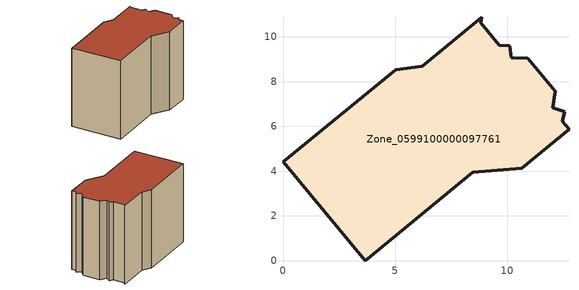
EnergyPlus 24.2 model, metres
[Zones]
Zone_0599100000097761
 floor ground (C_G): 9.65,9.62 10.11,9.59 10.18,9.05 10.92,9.04 12.15,7.56 12.03,6.83 12.56,6.65 12.46,6.23 12.76,5.87 10.64,4.14 8.47,3.94 3.66,0 0,4.41 5.04,8.53 6.21,8.68 8.87,10.87 8.83,10.63 z0
 wall outside (C_F): 6.21,8.68 5.04,8.53 0,4.41 3.66,0 8.47,3.94 10.64,4.14 12.76,5.87 12.46,6.23 12.56,6.65 12.03,6.83 12.15,7.56 10.92,9.04 10.18,9.05 10.11,9.59 9.65,9.62 8.83,10.63 8.87,10.87 6.21,8.68 z0:9.05
 roof outside (C_R): 8.83,10.63 8.87,10.87 6.21,8.68 5.04,8.53 0,4.41 3.66,0 8.47,3.94 10.64,4.14 12.76,5.87 12.46,6.23 12.56,6.65 12.03,6.83 12.15,7.56 10.92,9.04 10.18,9.05 10.11,9.59 9.65,9.62 z9.05
[BUILDING]
Pand.0599100000097761: North Axis=0; Terrain=City; Loads Convergence Tolerance Value=0.04; Temperature Convergence Tolerance Value=0.4; Solar Distribution=FullExterior; Maximum Number of Warmup Days=25; Minimum Number of Warmup Days=1
[Site:Location]
Rotterdam.The.Hague.AP_ZH_NLD Design_Conditions: Latitude=51.96; Longitude=4.45; Time Zone=1; Elevation=-4.5
[SITE:GROUNDTEMPERATURE:BUILDINGSURFACE]
18, 18, 18, 18, 18, 18, 18, 18, 18, 18, 18, 18
[MATERIAL] Thermal Absorptance=0.9; Solar Absorptance=0.7; Visible Absorptance=0.7
Name | Roughness | Thickness | Conductivity | Density | Specific Heat
G.TI.1946 | MediumSmooth | 0.15 | 1 | 540 | 1210
F.TI.1946 | Rough | 0.3 | 0.857143 | 1920 | 840
R.TI.1946 | MediumRough | 0.2 | 0.1 | 1500 | 1000
[CONSTRUCTION]
C_G: G.TI.1946
C_F: F.TI.1946
C_R: R.TI.1946
[ZONE]
Zone_0599100000097761: Type=1; Multiplier=1; Ceiling Height=Autocalculate; Volume=Autocalculate; Floor Area=autocalculate; Part of Total Floor Area=Yes
[ZONEINFILTRATION:DESIGNFLOWRATE]
Infil_Zone_0599100000097761: Zone or ZoneList or Space or SpaceList=Zone_0599100000097761; Schedule=AlwaysOn; Design Flow Rate Calculation Method=Flow/Area; Flow Rate per Floor Area=0.003; Constant Term Coefficient=1; Temperature Term Coefficient=0; Velocity Term Coefficient=0; Velocity Squared Term Coefficient=0
[HVACTEMPLATE:ZONE:IDEALLOADSAIRSYSTEM]
Zone_0599100000097761: Maximum Heating Supply Air Temperature=50; Minimum Cooling Supply Air Temperature=13; Maximum Heating Supply Air Humidity Ratio=0.0156; Minimum Cooling Supply Air Humidity Ratio=0.0077; Heating Limit=NoLimit; Cooling Limit=NoLimit; Dehumidification Control Type=ConstantSensibleHeatRatio; Cooling Sensible Heat Ratio=0.7; Dehumidification Setpoint=60; Humidification Control Type=None; Humidification Setpoint=30; Outdoor Air Method=None; Outdoor Air Flow Rate per Person=0.00944; Outdoor Air Flow Rate per Zone Floor Area=0; Outdoor Air Flow Rate per Zone=0; Demand Controlled Ventilation Type=None; Outdoor Air Economizer Type=NoEconomizer; Heat Recovery Type=None; Sensible Heat Recovery Effectiveness=0.7; Latent Heat Recovery Effectiveness=0.65
[ZONECONTROL:THERMOSTAT]
ThermostatControl_Zone_0599100000097761: Zone or ZoneList=Zone_0599100000097761; Control Type Schedule=DualSetpointControlType; Control 1=Thermostat_Zone_0599100000097761; Temperature Difference Between Cutout And Setpoint=0
[THERMOSTATSETPOINT:DUALSETPOINT]
Thermostat_Zone_0599100000097761: Heating Setpoint Temperature Schedule=HeatingSetpoint_Zone_0599100000097761; Cooling Setpoint Temperature Schedule=CoolingSetpoint_Zone_0599100000097761
[SCHEDULE:COMPACT]
HeatingSetpoint_Zone_0599100000097761: Through: 12/31, For: AllDays, Until: 24:00, 21
CoolingSetpoint_Zone_0599100000097761: Through: 12/31, For: AllDays, Until: 24:00, 24
DualSetpointControlType: Through: 12/31, For: AllDays, Until: 24:00, 4
AlwaysOn: Through: 12/31, For: AllDays, Until: 24:00, 1
